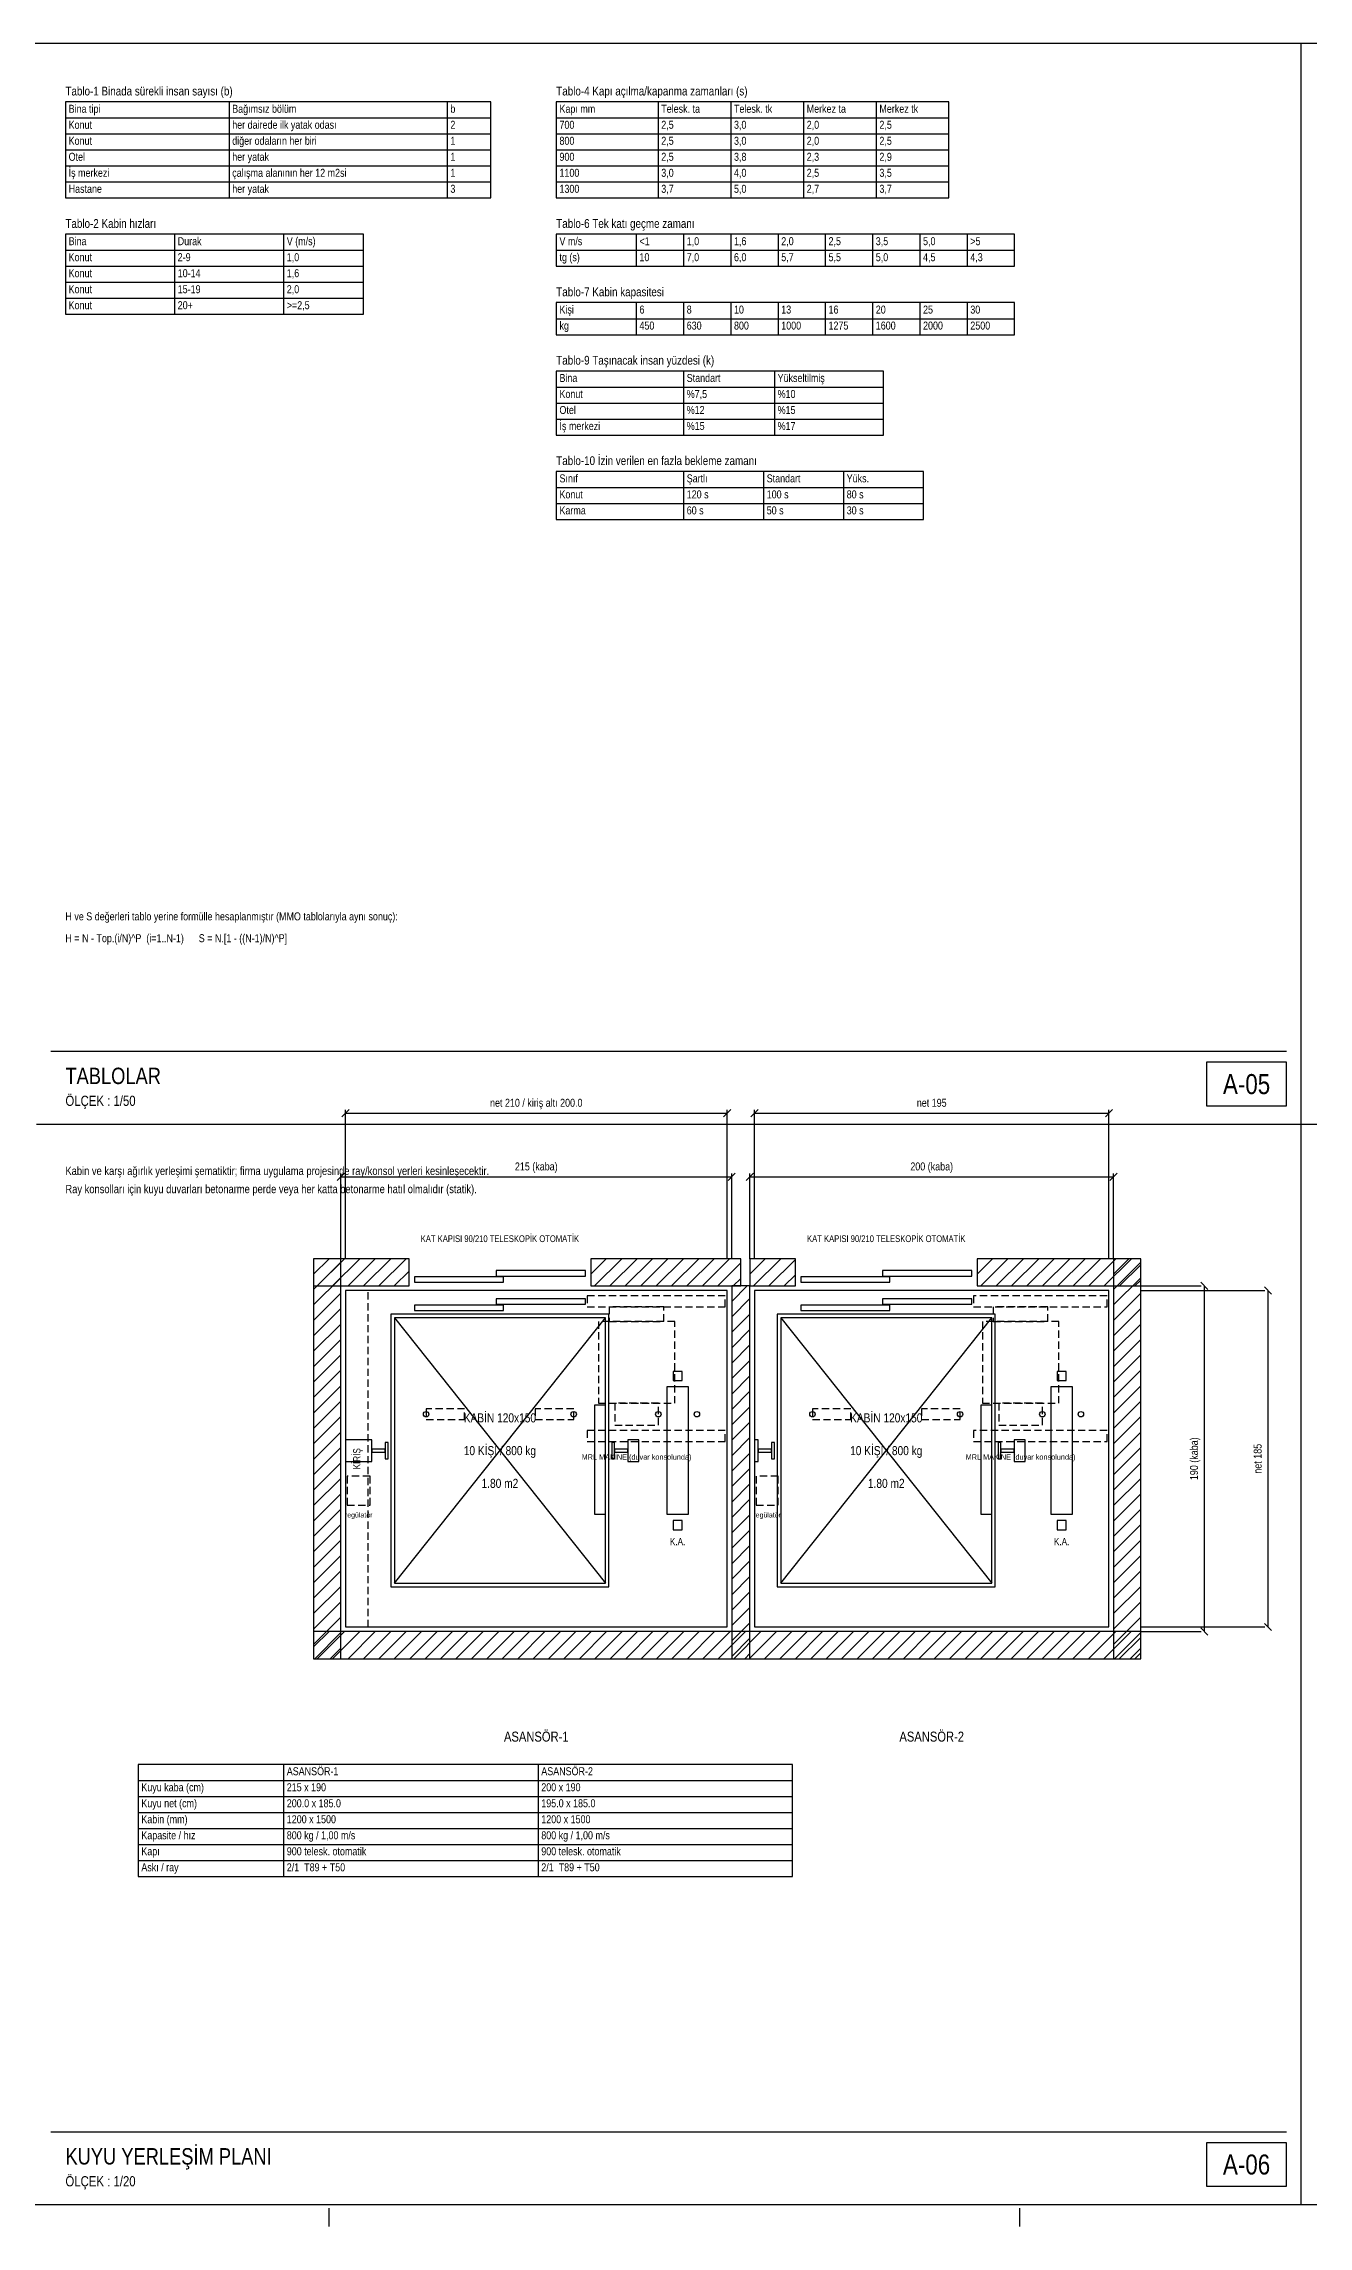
# Model space of a CAD drawing. Header units: centimetres. Extents: x 0 to 12547, y -30 to 2970.
# Drawn here: x 3507 to 5247, y -30 to 2970 of the extents above; entities that cross this region are included whole.
import ezdxf
from ezdxf.enums import TextEntityAlignment as Align

# ---------------------------------------------------------------- set-up
doc = ezdxf.new("R2010")
doc.units = ezdxf.units.CM
doc.linetypes.add('CENTER', pattern=[40, 25, -5, 5, -5])
doc.linetypes.add('DASHED', pattern=[15, 10, -5])
for name, color, linetype in [('SCOTT-ANTET', 4, 'CONTINUOUS'), ('SCOTT-BASLIK', 5, 'CONTINUOUS'), ('SCOTT-CERCEVE', 7, 'CONTINUOUS'), ('SCOTT-DUVAR', 7, 'CONTINUOUS'), ('SCOTT-EKSEN', 8, 'CENTER'), ('SCOTT-HALAT', 6, 'CONTINUOUS'), ('SCOTT-KA', 30, 'CONTINUOUS'), ('SCOTT-KABIN', 5, 'CONTINUOUS'), ('SCOTT-KAPI', 3, 'CONTINUOUS'), ('SCOTT-KIRIS', 1, 'DASHED'), ('SCOTT-MOTOR', 6, 'CONTINUOUS'), ('SCOTT-MOTOR-GIZLI', 6, 'DASHED'), ('SCOTT-OLCU', 3, 'CONTINUOUS'), ('SCOTT-RAY', 1, 'CONTINUOUS'), ('SCOTT-SIVA', 8, 'CONTINUOUS'), ('SCOTT-TABLO', 4, 'CONTINUOUS'), ('SCOTT-TARAMA', 8, 'CONTINUOUS'), ('SCOTT-UYARI', 1, 'CONTINUOUS'), ('SCOTT-YAZI', 4, 'CONTINUOUS')]:
    doc.layers.add(name, color=color, linetype=linetype)
doc.styles.get("Standard").update_dxf_attribs({"font": 'arial.ttf', "width": 0.8})

msp = doc.modelspace()

# ---------------------------------------------------------------- linework, layer by layer
at = {"layer": 'SCOTT-ANTET'}
for p, q in [((3517.4, 1585), (5216.7, 1585)), ((3517.4, 100), (5216.7, 100))]:
    msp.add_line(p, q, dxfattribs=at)
for points in [[(5106.7, 1510), (5216.7, 1510), (5216.7, 1570), (5106.7, 1570)], [(5106.7, 25), (5216.7, 25), (5216.7, 85), (5106.7, 85)]]:
    msp.add_lwpolyline(points, close=True, dxfattribs=at)
at = {"layer": 'SCOTT-CERCEVE'}
for p, q in [((5236.7, 0), (5236.7, 2970)), ((3497.4, 1485), (5236.7, 1485)), ((5236.7, 1485), (8029.2, 1485))]:
    msp.add_line(p, q, dxfattribs=at)
for points in [[(0, 0), (12546.7, 0), (12546.7, 2970), (0, 2970)], [(100, 0), (12521.7, 0), (12521.7, 2970), (100, 2970)]]:
    msp.add_lwpolyline(points, close=True, dxfattribs=at)
at = {"layer": 'SCOTT-DUVAR'}
for points in [[(3878.7, 750), (3916.2, 750), (3916.2, 1300), (3878.7, 1300)], [(3878.7, 1262.5), (4009.9, 1262.5), (4009.9, 1300), (3878.7, 1300)], [(4259.9, 1262.5), (4466.2, 1262.5), (4466.2, 1300), (4259.9, 1300)], [(4478.7, 1262.5), (4541.2, 1262.5), (4541.2, 1300), (4478.7, 1300)], [(4791.2, 1262.5), (5016.2, 1262.5), (5016.2, 1300), (4791.2, 1300)], [(4978.7, 750), (5016.2, 750), (5016.2, 1300), (4978.7, 1300)], [(4453.7, 750), (4478.7, 750), (4478.7, 1262.5), (4453.7, 1262.5)], [(3878.7, 750), (5016.2, 750), (5016.2, 787.5), (3878.7, 787.5)]]:
    msp.add_lwpolyline(points, close=True, dxfattribs=at)
at = {"layer": 'SCOTT-EKSEN'}
for p, q in [((3900, -30), (3900, -5)), ((4850, -30), (4850, -5))]:
    msp.add_line(p, q, dxfattribs=at)
at = {"layer": 'SCOTT-HALAT'}
for centre in [(4033.4, 1086.2), (4236.4, 1086.2), (4352.8, 1086.2), (4405.8, 1086.2), (4564.7, 1086.2), (4767.7, 1086.2), (4880.9, 1086.2), (4933.9, 1086.2)]:
    msp.add_circle(centre, 3.75, dxfattribs=at)
at = {"layer": 'SCOTT-KA'}
for points in [[(4364.3, 948.8), (4394.3, 948.8), (4394.3, 1123.8), (4364.3, 1123.8)], [(4892.4, 948.8), (4922.4, 948.8), (4922.4, 1123.8), (4892.4, 1123.8)]]:
    msp.add_lwpolyline(points, close=True, dxfattribs=at)
at = {"layer": 'SCOTT-KABIN'}
for p, q in [((3989.9, 853.8), (4279.9, 1218.8)), ((3989.9, 1218.8), (4279.9, 853.8)), ((4521.2, 853.8), (4811.2, 1218.8)), ((4521.2, 1218.8), (4811.2, 853.8))]:
    msp.add_line(p, q, dxfattribs=at)
for points in [[(3984.9, 848.8), (4284.9, 848.8), (4284.9, 1223.8), (3984.9, 1223.8)], [(3989.9, 853.8), (4279.9, 853.8), (4279.9, 1218.8), (3989.9, 1218.8)], [(4516.2, 848.8), (4816.2, 848.8), (4816.2, 1223.8), (4516.2, 1223.8)], [(4521.2, 853.8), (4811.2, 853.8), (4811.2, 1218.8), (4521.2, 1218.8)], [(4264.9, 948.8), (4279.9, 948.8), (4279.9, 1098.8), (4264.9, 1098.8)], [(4796.2, 948.8), (4811.2, 948.8), (4811.2, 1098.8), (4796.2, 1098.8)]]:
    msp.add_lwpolyline(points, close=True, dxfattribs=at)
at = {"layer": 'SCOTT-KAPI'}
for points in [[(4017.4, 1267.5), (4139.9, 1267.5), (4139.9, 1275), (4017.4, 1275)], [(4129.9, 1276.2), (4252.4, 1276.2), (4252.4, 1283.8), (4129.9, 1283.8)], [(4548.7, 1267.5), (4671.2, 1267.5), (4671.2, 1275), (4548.7, 1275)], [(4661.2, 1276.2), (4783.7, 1276.2), (4783.7, 1283.8), (4661.2, 1283.8)], [(4017.4, 1228.8), (4139.9, 1228.8), (4139.9, 1236.2), (4017.4, 1236.2)], [(4129.9, 1237.5), (4252.4, 1237.5), (4252.4, 1245), (4129.9, 1245)], [(4548.7, 1228.8), (4671.2, 1228.8), (4671.2, 1236.2), (4548.7, 1236.2)], [(4661.2, 1237.5), (4783.7, 1237.5), (4783.7, 1245), (4661.2, 1245)]]:
    msp.add_lwpolyline(points, close=True, dxfattribs=at)
at = {"layer": 'SCOTT-KIRIS'}
msp.add_lwpolyline([(3922.4, 793.8), (3953.7, 793.8), (3953.7, 1256.2), (3922.4, 1256.2)], close=True, dxfattribs=at)
at = {"layer": 'SCOTT-MOTOR-GIZLI'}
for points in [[(4254.9, 1233.8), (4444.9, 1233.8), (4444.9, 1248.8), (4254.9, 1248.8)], [(4285.3, 1213.8), (4360.3, 1213.8), (4360.3, 1233.8), (4285.3, 1233.8)], [(4786.2, 1233.8), (4969.9, 1233.8), (4969.9, 1248.8), (4786.2, 1248.8)], [(4813.4, 1213.8), (4888.4, 1213.8), (4888.4, 1233.8), (4813.4, 1233.8)], [(4270.3, 1101.2), (4375.3, 1101.2), (4375.3, 1213.8), (4270.3, 1213.8)], [(4798.4, 1101.2), (4903.4, 1101.2), (4903.4, 1213.8), (4798.4, 1213.8)], [(4033.4, 1078.8), (4086.4, 1078.8), (4086.4, 1093.8), (4033.4, 1093.8)], [(4183.4, 1078.8), (4236.4, 1078.8), (4236.4, 1093.8), (4183.4, 1093.8)], [(4292.8, 1071.2), (4352.8, 1071.2), (4352.8, 1101.2), (4292.8, 1101.2)], [(4564.7, 1078.8), (4617.7, 1078.8), (4617.7, 1093.8), (4564.7, 1093.8)], [(4714.7, 1078.8), (4767.7, 1078.8), (4767.7, 1093.8), (4714.7, 1093.8)], [(4820.9, 1071.2), (4880.9, 1071.2), (4880.9, 1101.2), (4820.9, 1101.2)], [(4254.9, 1048.8), (4444.9, 1048.8), (4444.9, 1063.8), (4254.9, 1063.8)], [(4786.2, 1048.8), (4969.9, 1048.8), (4969.9, 1063.8), (4786.2, 1063.8)], [(3924.9, 961.2), (3956.4, 961.2), (3956.4, 1001.2), (3924.9, 1001.2)], [(4487.4, 961.2), (4517.4, 961.2), (4517.4, 1001.2), (4487.4, 1001.2)]]:
    msp.add_lwpolyline(points, close=True, dxfattribs=at)
at = {"layer": 'SCOTT-OLCU'}
for p, q in [((3917.5, 1495), (3927.4, 1505)), ((3922.4, 1300), (3922.4, 1504.4)), ((3922.4, 1500), (4447.4, 1500)), ((4442.5, 1495), (4452.4, 1505)), ((4447.4, 1300), (4447.4, 1504.4)), ((4480, 1495), (4489.9, 1505)), ((4484.9, 1300), (4484.9, 1504.4)), ((4484.9, 1500), (4972.4, 1500)), ((4967.5, 1495), (4977.4, 1505)), ((4972.4, 1300), (4972.4, 1504.4)), ((3911.2, 1407.5), (3921.1, 1417.5)), ((3916.2, 1300), (3916.2, 1416.9)), ((3916.2, 1412.5), (4453.7, 1412.5)), ((4448.7, 1407.5), (4458.6, 1417.5)), ((4453.7, 1300), (4453.7, 1416.9)), ((4473.7, 1407.5), (4483.6, 1417.5)), ((4478.7, 1300), (4478.7, 1416.9)), ((4478.7, 1412.5), (4978.7, 1412.5)), ((4973.7, 1407.5), (4983.6, 1417.5)), ((4978.7, 1300), (4978.7, 1416.9)), ((5016.2, 1262.5), (5099.3, 1262.5)), ((5108.6, 1257.5), (5098.7, 1267.5)), ((5103.7, 787.5), (5103.7, 1262.5)), ((5196.1, 1251.3), (5186.2, 1261.2)), ((5016.2, 1256.2), (5186.8, 1256.2)), ((5191.2, 793.8), (5191.2, 1256.2)), ((5016.2, 793.8), (5186.8, 793.8)), ((5016.2, 787.5), (5099.3, 787.5)), ((5108.6, 782.5), (5098.7, 792.5)), ((5196.1, 788.8), (5186.2, 798.7))]:
    msp.add_line(p, q, dxfattribs=at)
at = {"layer": 'SCOTT-RAY'}
for points in [[(4373.1, 1132.5), (4385.6, 1132.5), (4385.6, 1145), (4373.1, 1145)], [(4901.2, 1132.5), (4913.7, 1132.5), (4913.7, 1145), (4901.2, 1145)], [(3922.4, 1021.2), (3958.9, 1021.2), (3958.9, 1051.2), (3922.4, 1051.2)], [(4310.9, 1021.2), (4325.9, 1021.2), (4325.9, 1051.2), (4310.9, 1051.2)], [(4484.9, 1021.2), (4490.2, 1021.2), (4490.2, 1051.2), (4484.9, 1051.2)], [(4842.2, 1021.2), (4857.2, 1021.2), (4857.2, 1051.2), (4842.2, 1051.2)], [(3958.9, 1034.2), (3977.2, 1034.2), (3977.2, 1038.2), (3958.9, 1038.2)], [(3977.2, 1025.1), (3981.2, 1025.1), (3981.2, 1047.4), (3977.2, 1047.4)], [(4288.7, 1025.1), (4292.7, 1025.1), (4292.7, 1047.4), (4288.7, 1047.4)], [(4292.7, 1034.2), (4310.9, 1034.2), (4310.9, 1038.2), (4292.7, 1038.2)], [(4490.2, 1034.2), (4508.4, 1034.2), (4508.4, 1038.2), (4490.2, 1038.2)], [(4508.4, 1025.1), (4512.4, 1025.1), (4512.4, 1047.4), (4508.4, 1047.4)], [(4819.9, 1025.1), (4823.9, 1025.1), (4823.9, 1047.4), (4819.9, 1047.4)], [(4823.9, 1034.2), (4842.2, 1034.2), (4842.2, 1038.2), (4823.9, 1038.2)], [(4373.1, 927.5), (4385.6, 927.5), (4385.6, 940), (4373.1, 940)], [(4901.2, 927.5), (4913.7, 927.5), (4913.7, 940), (4901.2, 940)]]:
    msp.add_lwpolyline(points, close=True, dxfattribs=at)
at = {"layer": 'SCOTT-SIVA'}
for points in [[(3922.4, 793.8), (4447.4, 793.8), (4447.4, 1256.2), (3922.4, 1256.2)], [(4484.9, 793.8), (4972.4, 793.8), (4972.4, 1256.2), (4484.9, 1256.2)]]:
    msp.add_lwpolyline(points, close=True, dxfattribs=at)
at = {"layer": 'SCOTT-TABLO'}
for p, q in [((3762.4, 2890), (3762.4, 2758)), ((4062.4, 2890), (4062.4, 2758)), ((4352.4, 2890), (4352.4, 2758)), ((4452.4, 2890), (4452.4, 2758)), ((4552.4, 2890), (4552.4, 2758)), ((4652.4, 2890), (4652.4, 2758)), ((3537.4, 2868), (4122.4, 2868)), ((4212.4, 2868), (4752.4, 2868)), ((3537.4, 2846), (4122.4, 2846)), ((3537.4, 2824), (4122.4, 2824)), ((4212.4, 2846), (4752.4, 2846)), ((4212.4, 2824), (4752.4, 2824)), ((3537.4, 2802), (4122.4, 2802)), ((4212.4, 2802), (4752.4, 2802)), ((3537.4, 2780), (4122.4, 2780)), ((4212.4, 2780), (4752.4, 2780)), ((3687.4, 2708), (3687.4, 2598)), ((3837.4, 2708), (3837.4, 2598)), ((4322.4, 2708), (4322.4, 2664)), ((4387.4, 2708), (4387.4, 2664)), ((4452.4, 2708), (4452.4, 2664)), ((4517.4, 2708), (4517.4, 2664)), ((4582.4, 2708), (4582.4, 2664)), ((4647.4, 2708), (4647.4, 2664)), ((4712.4, 2708), (4712.4, 2664)), ((4777.4, 2708), (4777.4, 2664)), ((3537.4, 2686), (3947.4, 2686)), ((4212.4, 2686), (4842.4, 2686)), ((3537.4, 2664), (3947.4, 2664)), ((3537.4, 2642), (3947.4, 2642)), ((3537.4, 2620), (3947.4, 2620)), ((4322.4, 2614), (4322.4, 2570)), ((4387.4, 2614), (4387.4, 2570)), ((4452.4, 2614), (4452.4, 2570)), ((4517.4, 2614), (4517.4, 2570)), ((4582.4, 2614), (4582.4, 2570)), ((4647.4, 2614), (4647.4, 2570)), ((4712.4, 2614), (4712.4, 2570)), ((4777.4, 2614), (4777.4, 2570)), ((4212.4, 2592), (4842.4, 2592)), ((4387.4, 2520), (4387.4, 2432)), ((4512.4, 2520), (4512.4, 2432)), ((4212.4, 2498), (4662.4, 2498)), ((4212.4, 2476), (4662.4, 2476)), ((4212.4, 2454), (4662.4, 2454)), ((4387.4, 2382), (4387.4, 2316)), ((4497.4, 2382), (4497.4, 2316)), ((4607.4, 2382), (4607.4, 2316)), ((4212.4, 2360), (4717.4, 2360)), ((4212.4, 2338), (4717.4, 2338)), ((3837.4, 605), (3837.4, 451)), ((4187.4, 605), (4187.4, 451)), ((3637.4, 583), (4537.4, 583)), ((3637.4, 561), (4537.4, 561)), ((3637.4, 539), (4537.4, 539)), ((3637.4, 517), (4537.4, 517)), ((3637.4, 495), (4537.4, 495)), ((3637.4, 473), (4537.4, 473))]:
    msp.add_line(p, q, dxfattribs=at)
for points in [[(3537.4, 2758), (4122.4, 2758), (4122.4, 2890), (3537.4, 2890)], [(4212.4, 2758), (4752.4, 2758), (4752.4, 2890), (4212.4, 2890)], [(3537.4, 2598), (3947.4, 2598), (3947.4, 2708), (3537.4, 2708)], [(4212.4, 2664), (4842.4, 2664), (4842.4, 2708), (4212.4, 2708)], [(4212.4, 2570), (4842.4, 2570), (4842.4, 2614), (4212.4, 2614)], [(4212.4, 2432), (4662.4, 2432), (4662.4, 2520), (4212.4, 2520)], [(4212.4, 2316), (4717.4, 2316), (4717.4, 2382), (4212.4, 2382)], [(3637.4, 451), (4537.4, 451), (4537.4, 605), (3637.4, 605)]]:
    msp.add_lwpolyline(points, close=True, dxfattribs=at)
at = {"layer": 'SCOTT-TARAMA'}
for p, q in [((3878.7, 1278.8), (3899.9, 1300)), ((3878.7, 1278.8), (3899.9, 1300)), ((3878.7, 1257.6), (3916.2, 1295.1)), ((3883.6, 1262.5), (3921.1, 1300)), ((3904.8, 1262.5), (3942.3, 1300)), ((3926, 1262.5), (3963.5, 1300)), ((3947.2, 1262.5), (3984.7, 1300)), ((3968.5, 1262.5), (4006, 1300)), ((4259.9, 1278.8), (4281.1, 1300)), ((4264.9, 1262.5), (4302.4, 1300)), ((4286.1, 1262.5), (4323.6, 1300)), ((4307.3, 1262.5), (4344.8, 1300)), ((4328.5, 1262.5), (4366, 1300)), ((4349.7, 1262.5), (4387.2, 1300)), ((4370.9, 1262.5), (4408.4, 1300)), ((4392.1, 1262.5), (4429.6, 1300)), ((4413.3, 1262.5), (4450.8, 1300)), ((4434.6, 1262.5), (4466.2, 1294.1)), ((4478.7, 1278.8), (4499.9, 1300)), ((4483.6, 1262.5), (4521.1, 1300)), ((4504.8, 1262.5), (4541.2, 1298.9)), ((4791.2, 1278.8), (4812.4, 1300)), ((4796.1, 1262.5), (4833.6, 1300)), ((4817.3, 1262.5), (4854.8, 1300)), ((4838.5, 1262.5), (4876, 1300)), ((4859.7, 1262.5), (4897.2, 1300)), ((4881, 1262.5), (4918.5, 1300)), ((4902.2, 1262.5), (4939.7, 1300)), ((4923.4, 1262.5), (4960.9, 1300)), ((4944.6, 1262.5), (4982.1, 1300)), ((4965.8, 1262.5), (5003.3, 1300)), ((4978.7, 1278.8), (4999.9, 1300)), ((4978.7, 1257.6), (5016.2, 1295.1)), ((4987, 1262.5), (5016.2, 1291.7)), ((3878.7, 1236.4), (3916.2, 1273.9)), ((3989.7, 1262.5), (4009.9, 1282.8)), ((4453.7, 1241.3), (4474.9, 1262.5)), ((4455.8, 1262.5), (4466.2, 1272.9)), ((4526, 1262.5), (4541.2, 1277.6)), ((4978.7, 1236.4), (5016.2, 1273.9)), ((5008.2, 1262.5), (5016.2, 1270.4)), ((3878.7, 1215.1), (3916.2, 1252.6)), ((3878.7, 1193.9), (3916.2, 1231.4)), ((4453.7, 1220.1), (4478.7, 1245.1)), ((4978.7, 1215.1), (5016.2, 1252.6)), ((4978.7, 1193.9), (5016.2, 1231.4)), ((3878.7, 1172.7), (3916.2, 1210.2)), ((4453.7, 1198.9), (4478.7, 1223.9)), ((4453.7, 1177.6), (4478.7, 1202.6)), ((4978.7, 1172.7), (5016.2, 1210.2)), ((3878.7, 1151.5), (3916.2, 1189)), ((4453.7, 1156.4), (4478.7, 1181.4)), ((4978.7, 1151.5), (5016.2, 1189)), ((3878.7, 1130.3), (3916.2, 1167.8)), ((3878.7, 1109.1), (3916.2, 1146.6)), ((4453.7, 1135.2), (4478.7, 1160.2)), ((4978.7, 1130.3), (5016.2, 1167.8)), ((4978.7, 1109.1), (5016.2, 1146.6)), ((3878.7, 1087.9), (3916.2, 1125.4)), ((4453.7, 1114), (4478.7, 1139)), ((4453.7, 1092.8), (4478.7, 1117.8)), ((4978.7, 1087.9), (5016.2, 1125.4)), ((3878.7, 1066.7), (3916.2, 1104.2)), ((3878.7, 1045.4), (3916.2, 1082.9)), ((4453.7, 1071.6), (4478.7, 1096.6)), ((4978.7, 1066.7), (5016.2, 1104.2)), ((4978.7, 1045.4), (5016.2, 1082.9)), ((3878.7, 1024.2), (3916.2, 1061.7)), ((4453.7, 1050.4), (4478.7, 1075.4)), ((4453.7, 1029.2), (4478.7, 1054.2)), ((4978.7, 1024.2), (5016.2, 1061.7)), ((3878.7, 1003), (3916.2, 1040.5)), ((4453.7, 1007.9), (4478.7, 1032.9)), ((4978.7, 1003), (5016.2, 1040.5)), ((3878.7, 981.8), (3916.2, 1019.3)), ((3878.7, 960.6), (3916.2, 998.1)), ((4453.7, 986.7), (4478.7, 1011.7)), ((4453.7, 965.5), (4478.7, 990.5)), ((4978.7, 981.8), (5016.2, 1019.3)), ((4978.7, 960.6), (5016.2, 998.1)), ((3878.7, 939.4), (3916.2, 976.9)), ((4453.7, 944.3), (4478.7, 969.3)), ((4978.7, 939.4), (5016.2, 976.9)), ((3878.7, 918.2), (3916.2, 955.7)), ((3878.7, 897), (3916.2, 934.5)), ((4453.7, 923.1), (4478.7, 948.1)), ((4978.7, 918.2), (5016.2, 955.7)), ((4978.7, 897), (5016.2, 934.5)), ((3878.7, 875.7), (3916.2, 913.2)), ((4453.7, 901.9), (4478.7, 926.9)), ((4453.7, 880.7), (4478.7, 905.7)), ((4978.7, 875.7), (5016.2, 913.2)), ((3878.7, 854.5), (3916.2, 892)), ((3878.7, 833.3), (3916.2, 870.8)), ((4453.7, 859.5), (4478.7, 884.5)), ((4978.7, 854.5), (5016.2, 892)), ((4978.7, 833.3), (5016.2, 870.8)), ((3878.7, 812.1), (3916.2, 849.6)), ((4453.7, 838.2), (4478.7, 863.2)), ((4453.7, 817), (4478.7, 842)), ((4978.7, 812.1), (5016.2, 849.6)), ((3878.7, 790.9), (3916.2, 828.4)), ((4453.7, 795.8), (4478.7, 820.8)), ((4978.7, 790.9), (5016.2, 828.4)), ((3878.7, 769.7), (3916.2, 807.2)), ((3878.7, 766.3), (3899.9, 787.5)), ((3880.2, 750), (3916.2, 786)), ((3883.6, 750), (3921.1, 787.5)), ((3904.8, 750), (3942.3, 787.5)), ((3926, 750), (3963.5, 787.5)), ((3947.2, 750), (3984.7, 787.5)), ((3968.5, 750), (4006, 787.5)), ((3989.7, 750), (4027.2, 787.5)), ((4010.9, 750), (4048.4, 787.5)), ((4032.1, 750), (4069.6, 787.5)), ((4053.3, 750), (4090.8, 787.5)), ((4074.5, 750), (4112, 787.5)), ((4095.7, 750), (4133.2, 787.5)), ((4116.9, 750), (4154.4, 787.5)), ((4138.2, 750), (4175.7, 787.5)), ((4159.4, 750), (4196.9, 787.5)), ((4180.6, 750), (4218.1, 787.5)), ((4201.8, 750), (4239.3, 787.5)), ((4223, 750), (4260.5, 787.5)), ((4244.2, 750), (4281.7, 787.5)), ((4265.4, 750), (4302.9, 787.5)), ((4286.7, 750), (4324.2, 787.5)), ((4307.9, 750), (4345.4, 787.5)), ((4329.1, 750), (4366.6, 787.5)), ((4350.3, 750), (4387.8, 787.5)), ((4371.5, 750), (4409, 787.5)), ((4392.7, 750), (4430.2, 787.5)), ((4413.9, 750), (4451.4, 787.5)), ((4435.1, 750), (4472.6, 787.5)), ((4453.7, 774.6), (4478.7, 799.6)), ((4456.4, 750), (4493.9, 787.5)), ((4477.6, 750), (4515.1, 787.5)), ((4498.8, 750), (4536.3, 787.5)), ((4520, 750), (4557.5, 787.5)), ((4541.2, 750), (4578.7, 787.5)), ((4562.4, 750), (4599.9, 787.5)), ((4583.6, 750), (4621.1, 787.5)), ((4604.8, 750), (4642.3, 787.5)), ((4626.1, 750), (4663.6, 787.5)), ((4647.3, 750), (4684.8, 787.5)), ((4668.5, 750), (4706, 787.5)), ((4689.7, 750), (4727.2, 787.5)), ((4710.9, 750), (4748.4, 787.5)), ((4732.1, 750), (4769.6, 787.5)), ((4753.3, 750), (4790.8, 787.5)), ((4774.6, 750), (4812.1, 787.5)), ((4795.8, 750), (4833.3, 787.5)), ((4817, 750), (4854.5, 787.5)), ((4838.2, 750), (4875.7, 787.5)), ((4859.4, 750), (4896.9, 787.5)), ((4880.6, 750), (4918.1, 787.5)), ((4901.8, 750), (4939.3, 787.5)), ((4923, 750), (4960.5, 787.5)), ((4944.3, 750), (4981.8, 787.5)), ((4965.5, 750), (5003, 787.5)), ((4978.7, 769.7), (5016.2, 807.2)), ((4980.2, 750), (5016.2, 786)), ((3901.4, 750), (3916.2, 764.7)), ((4453.7, 753.4), (4478.7, 778.4)), ((4471.5, 750), (4478.7, 757.2)), ((4986.7, 750), (5016.2, 779.5)), ((5001.4, 750), (5016.2, 764.7)), ((5007.9, 750), (5016.2, 758.3))]:
    msp.add_line(p, q, dxfattribs=at)

# ---------------------------------------------------------------- texts
at = {"layer": 'SCOTT-ANTET', "width": 0.8}
for s, p in [('A-05', (5161.7, 1540)), ('A-06', (5161.7, 55))]:
    msp.add_text(s, height=27.5, dxfattribs=at).set_placement(p, align=Align.MIDDLE_CENTER)
for s, p in [('ÖLÇEK : 1/50', (3537.4, 1510)), ('ÖLÇEK : 1/20', (3537.4, 25))]:
    msp.add_text(s, height=14, dxfattribs=at).set_placement(p)
at = {"layer": 'SCOTT-BASLIK', "width": 0.8}
for s, height, p in [('Tablo-1 Binada sürekli insan sayısı (b)', 12.1, (3537.4, 2898.8)), ('Tablo-4 Kapı açılma/kapanma zamanları (s)', 12.1, (4212.4, 2898.8)), ('Bina tipi', 11, (3541.8, 2875)), ('Bağımsız bölüm', 11, (3766.8, 2875)), ('b', 11, (4066.8, 2875)), ('Kapı mm', 11, (4216.8, 2875)), ('Telesk. ta', 11, (4356.8, 2875)), ('Telesk. tk', 11, (4456.8, 2875)), ('Merkez ta', 11, (4556.8, 2875)), ('Merkez tk', 11, (4656.8, 2875)), ('Tablo-2 Kabin hızları', 12.1, (3537.4, 2716.8)), ('Bina', 11, (3541.8, 2693)), ('Durak', 11, (3691.8, 2693)), ('V (m/s)', 11, (3841.8, 2693)), ('Tablo-6 Tek katı geçme zamanı', 12.1, (4212.4, 2716.8)), ('V m/s', 11, (4216.8, 2693)), ('<1', 11, (4326.8, 2693)), ('1,0', 11, (4391.8, 2693)), ('1,6', 11, (4456.8, 2693)), ('2,0', 11, (4521.8, 2693)), ('2,5', 11, (4586.8, 2693)), ('3,5', 11, (4651.8, 2693)), ('5,0', 11, (4716.8, 2693)), ('>5', 11, (4781.8, 2693)), ('Tablo-7 Kabin kapasitesi', 12.1, (4212.4, 2622.8)), ('Kişi', 11, (4216.8, 2599)), ('6', 11, (4326.8, 2599)), ('8', 11, (4391.8, 2599)), ('10', 11, (4456.8, 2599)), ('13', 11, (4521.8, 2599)), ('16', 11, (4586.8, 2599)), ('20', 11, (4651.8, 2599)), ('25', 11, (4716.8, 2599)), ('30', 11, (4781.8, 2599)), ('Tablo-9 Taşınacak insan yüzdesi (k)', 12.1, (4212.4, 2528.8)), ('Bina', 11, (4216.8, 2505)), ('Standart', 11, (4391.8, 2505)), ('Yükseltilmiş', 11, (4516.8, 2505)), ('Tablo-10 İzin verilen en fazla bekleme zamanı', 12.1, (4212.4, 2390.8)), ('Sınıf', 11, (4216.8, 2367)), ('Şartlı', 11, (4391.8, 2367)), ('Standart', 11, (4501.8, 2367)), ('Yüks.', 11, (4611.8, 2367)), ('TABLOLAR', 22.5, (3537.4, 1540)), ('ASANSÖR-1', 11, (3841.8, 590)), ('ASANSÖR-2', 11, (4191.8, 590)), ('KUYU YERLEŞİM PLANI', 22.5, (3537.4, 55))]:
    msp.add_text(s, height=height, dxfattribs=at).set_placement(p)
for s, p in [('ASANSÖR-1', (4184.9, 650)), ('ASANSÖR-2', (4728.7, 650))]:
    msp.add_text(s, height=13.75, dxfattribs=at).set_placement(p, align=Align.TOP_CENTER)
at = {"layer": 'SCOTT-KA', "width": 0.8}
for p in [(4379.3, 916.2), (4907.4, 916.2)]:
    msp.add_text('K.A.', height=10, dxfattribs=at).set_placement(p, align=Align.TOP_CENTER)
at = {"layer": 'SCOTT-KABIN', "width": 0.8}
for s, p in [('KABİN 120x150', (4134.9, 1081.2)), ('KABİN 120x150', (4666.2, 1081.2)), ('10 KİŞİ / 800 kg', (4134.9, 1036.2)), ('10 KİŞİ / 800 kg', (4666.2, 1036.2)), ('1.80 m2', (4134.9, 991.2)), ('1.80 m2', (4666.2, 991.2))]:
    msp.add_text(s, height=12.5, dxfattribs=at).set_placement(p, align=Align.MIDDLE_CENTER)
at = {"layer": 'SCOTT-KAPI', "width": 0.8}
for p in [(4134.9, 1320), (4666.2, 1320)]:
    msp.add_text('KAT KAPISI 90/210 TELESKOPİK OTOMATİK', height=9.375, dxfattribs=at).set_placement(p, align=Align.BOTTOM_CENTER)
at = {"layer": 'SCOTT-KIRIS', "width": 0.8}
msp.add_text('KİRİŞ', height=10, rotation=90, dxfattribs=at).set_placement((3938.1, 1025), align=Align.MIDDLE_CENTER)
at = {"layer": 'SCOTT-MOTOR', "width": 0.8}
for s, height, p in [('MRL MAKİNE (duvar konsolunda)', 7.5, (4322.8, 1031.2)), ('MRL MAKİNE (duvar konsolunda)', 7.5, (4850.9, 1031.2)), ('regülatör', 6.88, (3940.7, 951.2)), ('regülatör', 6.88, (4502.4, 951.2))]:
    msp.add_text(s, height=height, dxfattribs=at).set_placement(p, align=Align.TOP_CENTER)
at = {"layer": 'SCOTT-OLCU', "width": 0.8}
for s, p in [('net 210 / kiriş altı 200.0', (4184.9, 1505.5)), ('net 195', (4728.7, 1505.5)), ('215 (kaba)', (4184.9, 1418)), ('200 (kaba)', (4728.7, 1418))]:
    msp.add_text(s, height=11, dxfattribs=at).set_placement(p, align=Align.BOTTOM_CENTER)
for s, p in [('190 (kaba)', (5098.2, 1025)), ('net 185', (5185.7, 1025))]:
    msp.add_text(s, height=11, rotation=90, dxfattribs=at).set_placement(p, align=Align.BOTTOM_CENTER)
at = {"layer": 'SCOTT-TABLO', "width": 0.8}
for s, p in [('Konut', (3541.8, 2853)), ('her dairede ilk yatak odası', (3766.8, 2853)), ('2', (4066.8, 2853)), ('700', (4216.8, 2853)), ('2,5', (4356.8, 2853)), ('3,0', (4456.8, 2853)), ('2,0', (4556.8, 2853)), ('2,5', (4656.8, 2853)), ('Otel', (3541.8, 2809)), ('Konut', (3541.8, 2831)), ('diğer odaların her biri', (3766.8, 2831)), ('her yatak', (3766.8, 2809)), ('1', (4066.8, 2831)), ('1', (4066.8, 2809)), ('800', (4216.8, 2831)), ('900', (4216.8, 2809)), ('2,5', (4356.8, 2831)), ('2,5', (4356.8, 2809)), ('3,0', (4456.8, 2831)), ('3,8', (4456.8, 2809)), ('2,0', (4556.8, 2831)), ('2,3', (4556.8, 2809)), ('2,5', (4656.8, 2831)), ('2,9', (4656.8, 2809)), ('İş merkezi', (3541.8, 2787)), ('çalışma alanının her 12 m2si', (3766.8, 2787)), ('1', (4066.8, 2787)), ('1100', (4216.8, 2787)), ('3,0', (4356.8, 2787)), ('4,0', (4456.8, 2787)), ('2,5', (4556.8, 2787)), ('3,5', (4656.8, 2787)), ('Hastane', (3541.8, 2765)), ('her yatak', (3766.8, 2765)), ('3', (4066.8, 2765)), ('1300', (4216.8, 2765)), ('3,7', (4356.8, 2765)), ('5,0', (4456.8, 2765)), ('2,7', (4556.8, 2765)), ('3,7', (4656.8, 2765)), ('Konut', (3541.8, 2671)), ('2-9', (3691.8, 2671)), ('1,0', (3841.8, 2671)), ('tg (s)', (4216.8, 2671)), ('10', (4326.8, 2671)), ('7,0', (4391.8, 2671)), ('6,0', (4456.8, 2671)), ('5,7', (4521.8, 2671)), ('5,5', (4586.8, 2671)), ('5,0', (4651.8, 2671)), ('4,5', (4716.8, 2671)), ('4,3', (4781.8, 2671)), ('Konut', (3541.8, 2649)), ('10-14', (3691.8, 2649)), ('1,6', (3841.8, 2649)), ('Konut', (3541.8, 2627)), ('Konut', (3541.8, 2605)), ('20+', (3691.8, 2605)), ('15-19', (3691.8, 2627)), ('2,0', (3841.8, 2627)), ('>=2,5', (3841.8, 2605)), ('kg', (4216.8, 2577)), ('450', (4326.8, 2577)), ('630', (4391.8, 2577)), ('800', (4456.8, 2577)), ('1000', (4521.8, 2577)), ('1275', (4586.8, 2577)), ('1600', (4651.8, 2577)), ('2000', (4716.8, 2577)), ('2500', (4781.8, 2577)), ('Konut', (4216.8, 2483)), ('%7,5', (4391.8, 2483)), ('%10', (4516.8, 2483)), ('Otel', (4216.8, 2461)), ('%12', (4391.8, 2461)), ('%15', (4516.8, 2461)), ('İş merkezi', (4216.8, 2439)), ('%15', (4391.8, 2439)), ('%17', (4516.8, 2439)), ('Konut', (4216.8, 2345)), ('120 s', (4391.8, 2345)), ('100 s', (4501.8, 2345)), ('80 s', (4611.8, 2345)), ('Karma', (4216.8, 2323)), ('60 s', (4391.8, 2323)), ('50 s', (4501.8, 2323)), ('30 s', (4611.8, 2323)), ('Kuyu kaba (cm)', (3641.8, 568)), ('215 x 190', (3841.8, 568)), ('200 x 190', (4191.8, 568)), ('Kuyu net (cm)', (3641.8, 546)), ('200.0 x 185.0', (3841.8, 546)), ('195.0 x 185.0', (4191.8, 546)), ('Kabin (mm)', (3641.8, 524)), ('Kapasite / hız', (3641.8, 502)), ('800 kg / 1,00 m/s', (3841.8, 502)), ('1200 x 1500', (3841.8, 524)), ('800 kg / 1,00 m/s', (4191.8, 502)), ('1200 x 1500', (4191.8, 524)), ('Kapı', (3641.8, 480)), ('900 telesk. otomatik', (3841.8, 480)), ('900 telesk. otomatik', (4191.8, 480)), ('Askı / ray', (3641.8, 458)), ('2/1  T89 + T50', (3841.8, 458)), ('2/1  T89 + T50', (4191.8, 458))]:
    msp.add_text(s, height=11, dxfattribs=at).set_placement(p)
at = {"layer": 'SCOTT-UYARI', "width": 0.8}
for s, p in [('Kabin ve karşı ağırlık yerleşimi şematiktir; firma uygulama projesinde ray/konsol yerleri kesinleşecektir.', (3537.4, 1415)), ('Ray konsolları için kuyu duvarları betonarme perde veya her katta betonarme hatıl olmalıdır (statik).', (3537.4, 1390))]:
    msp.add_text(s, height=11.5, dxfattribs=at).set_placement(p)
at = {"layer": 'SCOTT-YAZI', "width": 0.8}
for s, p in [('H ve S değerleri tablo yerine formülle hesaplanmıştır (MMO tablolarıyla aynı sonuç):', (3537.4, 1765)), ('H = N - Top.(i/N)^P  (i=1..N-1)      S = N.[1 - ((N-1)/N)^P]', (3537.4, 1735))]:
    msp.add_text(s, height=11, dxfattribs=at).set_placement(p)

doc.saveas('drawing.dxf')
